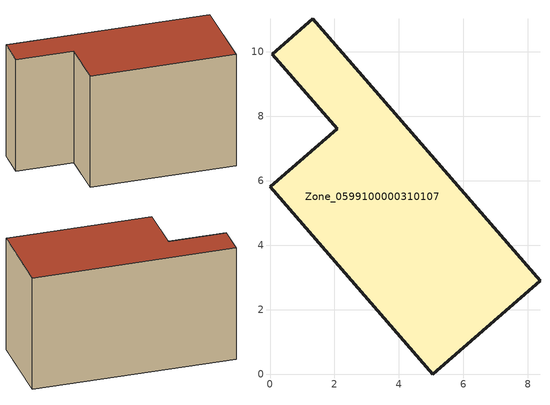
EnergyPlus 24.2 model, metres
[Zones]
Zone_0599100000310107
 floor ground (C_G): 8.38,2.9 5.05,0 0,5.81 2.08,7.62 0.07,9.93 1.33,11.02 z0
 wall outside (C_F): 5.05,0 8.38,2.9 1.33,11.02 0.07,9.93 2.08,7.62 0,5.81 5.05,0 z0:6.38
 roof outside (C_R): 0,5.81 5.05,0 8.38,2.9 1.33,11.02 0.07,9.93 2.08,7.62 z6.38
[BUILDING]
Pand.0599100000310107: North Axis=0; Terrain=City; Loads Convergence Tolerance Value=0.04; Temperature Convergence Tolerance Value=0.4; Solar Distribution=FullExterior; Maximum Number of Warmup Days=25; Minimum Number of Warmup Days=1
[Site:Location]
Rotterdam.The.Hague.AP_ZH_NLD Design_Conditions: Latitude=51.96; Longitude=4.45; Time Zone=1; Elevation=-4.5
[SITE:GROUNDTEMPERATURE:BUILDINGSURFACE]
18, 18, 18, 18, 18, 18, 18, 18, 18, 18, 18, 18
[MATERIAL] Thermal Absorptance=0.9; Solar Absorptance=0.7; Visible Absorptance=0.7
Name | Roughness | Thickness | Conductivity | Density | Specific Heat
G.TI.1946 | MediumSmooth | 0.15 | 1 | 540 | 1210
F.TI.1946 | Rough | 0.3 | 0.857143 | 1920 | 840
R.TI.1946 | MediumRough | 0.2 | 0.1 | 1500 | 1000
[CONSTRUCTION]
C_G: G.TI.1946
C_F: F.TI.1946
C_R: R.TI.1946
[ZONE]
Zone_0599100000310107: Type=1; Multiplier=1; Ceiling Height=Autocalculate; Volume=Autocalculate; Floor Area=autocalculate; Part of Total Floor Area=Yes
[ZONEINFILTRATION:DESIGNFLOWRATE]
Infil_Zone_0599100000310107: Zone or ZoneList or Space or SpaceList=Zone_0599100000310107; Schedule=AlwaysOn; Design Flow Rate Calculation Method=Flow/Area; Flow Rate per Floor Area=0.003; Constant Term Coefficient=1; Temperature Term Coefficient=0; Velocity Term Coefficient=0; Velocity Squared Term Coefficient=0
[HVACTEMPLATE:ZONE:IDEALLOADSAIRSYSTEM]
Zone_0599100000310107: Maximum Heating Supply Air Temperature=50; Minimum Cooling Supply Air Temperature=13; Maximum Heating Supply Air Humidity Ratio=0.0156; Minimum Cooling Supply Air Humidity Ratio=0.0077; Heating Limit=NoLimit; Cooling Limit=NoLimit; Dehumidification Control Type=ConstantSensibleHeatRatio; Cooling Sensible Heat Ratio=0.7; Dehumidification Setpoint=60; Humidification Control Type=None; Humidification Setpoint=30; Outdoor Air Method=None; Outdoor Air Flow Rate per Person=0.00944; Outdoor Air Flow Rate per Zone Floor Area=0; Outdoor Air Flow Rate per Zone=0; Demand Controlled Ventilation Type=None; Outdoor Air Economizer Type=NoEconomizer; Heat Recovery Type=None; Sensible Heat Recovery Effectiveness=0.7; Latent Heat Recovery Effectiveness=0.65
[ZONECONTROL:THERMOSTAT]
ThermostatControl_Zone_0599100000310107: Zone or ZoneList=Zone_0599100000310107; Control Type Schedule=DualSetpointControlType; Control 1=Thermostat_Zone_0599100000310107; Temperature Difference Between Cutout And Setpoint=0
[THERMOSTATSETPOINT:DUALSETPOINT]
Thermostat_Zone_0599100000310107: Heating Setpoint Temperature Schedule=HeatingSetpoint_Zone_0599100000310107; Cooling Setpoint Temperature Schedule=CoolingSetpoint_Zone_0599100000310107
[SCHEDULE:COMPACT]
HeatingSetpoint_Zone_0599100000310107: Through: 12/31, For: AllDays, Until: 24:00, 21
CoolingSetpoint_Zone_0599100000310107: Through: 12/31, For: AllDays, Until: 24:00, 24
DualSetpointControlType: Through: 12/31, For: AllDays, Until: 24:00, 4
AlwaysOn: Through: 12/31, For: AllDays, Until: 24:00, 1
